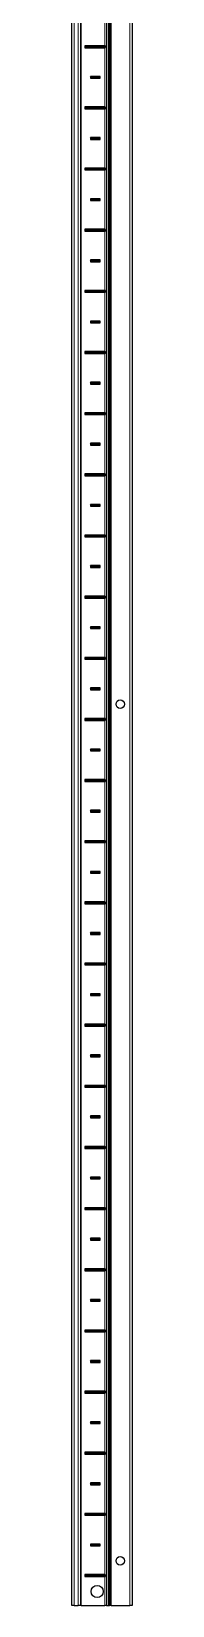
# Model space of a CAD drawing. Header units: millimetres. Extents: x -250 to 5625, y -2447 to 1592.
# Drawn here: x 1162 to 1212, y -1006 to 281 of the extents above; entities that cross this region are included whole.
import ezdxf

# ---------------------------------------------------------------- set-up
doc = ezdxf.new("R2010")
doc.units = ezdxf.units.MM

msp = doc.modelspace()

# ---------------------------------------------------------------- linework, layer by layer
at = {"color": 7, "linetype": 'Continuous', "lineweight": 25}
for p, q in [((1162.49, -1006.24), (1162.49, 1092.76)), ((1169.69, 1092.76), (1169.69, -1006.24)), ((1192.36, 1092.76), (1192.36, -1006.24)), ((1192.4, 1092.76), (1192.4, -1006.24)), ((1194.19, 1092.76), (1194.19, -1006.24)), ((1212.19, 1092.76), (1212.19, -1006.24)), ((1189.74, 269.01), (1173.34, 269.01)), ((1173.34, 269.01), (1173.34, 267.51)), ((1174.09, 268.26), (1173.34, 269.01)), ((1174.09, 268.26), (1173.34, 267.51)), ((1173.34, 267.51), (1189.74, 267.51)), ((1174.09, 268.26), (1189.59, 268.26)), ((1189.59, 268.26), (1190.23, 268.9)), ((1189.59, 268.26), (1190.23, 267.61)), ((1190.23, 267.61), (1190.23, 268.9)), ((1185.84, 244.01), (1177.84, 244.01)), ((1177.84, 244.01), (1177.84, 242.51)), ((1178.59, 243.26), (1177.84, 244.01)), ((1178.59, 243.26), (1177.84, 242.51)), ((1177.84, 242.51), (1185.84, 242.51)), ((1178.59, 243.26), (1185.09, 243.26)), ((1185.09, 243.26), (1185.84, 244.01)), ((1185.09, 243.26), (1185.84, 242.51)), ((1185.84, 242.51), (1185.84, 244.01)), ((1189.74, 219.01), (1173.34, 219.01)), ((1173.34, 219.01), (1173.34, 217.51)), ((1174.09, 218.26), (1173.34, 219.01)), ((1189.59, 218.26), (1190.23, 218.9)), ((1190.23, 217.61), (1190.23, 218.9)), ((1174.09, 218.26), (1173.34, 217.51)), ((1173.34, 217.51), (1189.74, 217.51)), ((1174.09, 218.26), (1189.59, 218.26)), ((1189.59, 218.26), (1190.23, 217.61)), ((1185.84, 194.01), (1177.84, 194.01)), ((1177.84, 194.01), (1177.84, 192.51)), ((1178.59, 193.26), (1177.84, 194.01)), ((1178.59, 193.26), (1177.84, 192.51)), ((1178.59, 193.26), (1185.09, 193.26)), ((1185.09, 193.26), (1185.84, 194.01)), ((1185.09, 193.26), (1185.84, 192.51)), ((1185.84, 192.51), (1185.84, 194.01)), ((1177.84, 192.51), (1185.84, 192.51)), ((1189.74, 169.01), (1173.34, 169.01)), ((1173.34, 169.01), (1173.34, 167.51)), ((1174.09, 168.26), (1173.34, 169.01)), ((1174.09, 168.26), (1173.34, 167.51)), ((1173.34, 167.51), (1189.74, 167.51)), ((1174.09, 168.26), (1189.59, 168.26)), ((1189.59, 168.26), (1190.23, 168.9)), ((1189.59, 168.26), (1190.23, 167.61)), ((1190.23, 167.61), (1190.23, 168.9)), ((1185.84, 144.01), (1177.84, 144.01)), ((1177.84, 144.01), (1177.84, 142.51)), ((1178.59, 143.26), (1177.84, 144.01)), ((1178.59, 143.26), (1177.84, 142.51)), ((1177.84, 142.51), (1185.84, 142.51)), ((1178.59, 143.26), (1185.09, 143.26)), ((1185.09, 143.26), (1185.84, 144.01)), ((1185.09, 143.26), (1185.84, 142.51)), ((1185.84, 142.51), (1185.84, 144.01)), ((1189.74, 119.01), (1173.34, 119.01)), ((1173.34, 119.01), (1173.34, 117.51)), ((1174.09, 118.26), (1173.34, 119.01)), ((1174.09, 118.26), (1173.34, 117.51)), ((1173.34, 117.51), (1189.74, 117.51)), ((1174.09, 118.26), (1189.59, 118.26)), ((1189.59, 118.26), (1190.23, 118.9)), ((1189.59, 118.26), (1190.23, 117.61)), ((1190.23, 117.61), (1190.23, 118.9)), ((1185.84, 94.01), (1177.84, 94.01)), ((1177.84, 94.01), (1177.84, 92.51)), ((1178.59, 93.26), (1177.84, 94.01)), ((1178.59, 93.26), (1177.84, 92.51)), ((1177.84, 92.51), (1185.84, 92.51)), ((1178.59, 93.26), (1185.09, 93.26)), ((1185.09, 93.26), (1185.84, 94.01)), ((1185.09, 93.26), (1185.84, 92.51)), ((1185.84, 92.51), (1185.84, 94.01)), ((1189.74, 69.01), (1173.34, 69.01)), ((1173.34, 69.01), (1173.34, 67.51)), ((1174.09, 68.26), (1173.34, 69.01)), ((1174.09, 68.26), (1173.34, 67.51)), ((1173.34, 67.51), (1189.74, 67.51)), ((1174.09, 68.26), (1189.59, 68.26)), ((1189.59, 68.26), (1190.23, 68.9)), ((1189.59, 68.26), (1190.23, 67.61)), ((1190.23, 67.61), (1190.23, 68.9)), ((1185.84, 44.01), (1177.84, 44.01)), ((1177.84, 44.01), (1177.84, 42.51)), ((1178.59, 43.26), (1177.84, 44.01)), ((1178.59, 43.26), (1177.84, 42.51)), ((1177.84, 42.51), (1185.84, 42.51)), ((1178.59, 43.26), (1185.09, 43.26)), ((1185.09, 43.26), (1185.84, 44.01)), ((1185.09, 43.26), (1185.84, 42.51)), ((1185.84, 42.51), (1185.84, 44.01)), ((1189.74, 19.01), (1173.34, 19.01)), ((1173.34, 19.01), (1173.34, 17.51)), ((1174.09, 18.26), (1173.34, 19.01)), ((1174.09, 18.26), (1173.34, 17.51)), ((1173.34, 17.51), (1189.74, 17.51)), ((1174.09, 18.26), (1189.59, 18.26)), ((1189.59, 18.26), (1190.23, 18.9)), ((1189.59, 18.26), (1190.23, 17.61)), ((1190.23, 17.61), (1190.23, 18.9)), ((1185.84, -5.99), (1177.84, -5.99)), ((1177.84, -5.99), (1177.84, -7.49)), ((1178.59, -6.74), (1177.84, -5.99)), ((1178.59, -6.74), (1177.84, -7.49)), ((1177.84, -7.49), (1185.84, -7.49)), ((1178.59, -6.74), (1185.09, -6.74)), ((1185.09, -6.74), (1185.84, -5.99)), ((1185.09, -6.74), (1185.84, -7.49)), ((1185.84, -7.49), (1185.84, -5.99)), ((1189.74, -30.99), (1173.34, -30.99)), ((1173.34, -30.99), (1173.34, -32.49)), ((1174.09, -31.74), (1173.34, -30.99)), ((1174.09, -31.74), (1173.34, -32.49)), ((1173.34, -32.49), (1189.74, -32.49)), ((1174.09, -31.74), (1189.59, -31.74)), ((1189.59, -31.74), (1190.23, -31.1)), ((1189.59, -31.74), (1190.23, -32.39)), ((1190.23, -32.39), (1190.23, -31.1)), ((1185.84, -55.99), (1177.84, -55.99)), ((1177.84, -55.99), (1177.84, -57.49)), ((1178.59, -56.74), (1177.84, -55.99)), ((1178.59, -56.74), (1177.84, -57.49)), ((1177.84, -57.49), (1185.84, -57.49)), ((1178.59, -56.74), (1185.09, -56.74)), ((1185.09, -56.74), (1185.84, -55.99)), ((1185.09, -56.74), (1185.84, -57.49)), ((1185.84, -57.49), (1185.84, -55.99)), ((1189.74, -80.99), (1173.34, -80.99)), ((1173.34, -80.99), (1173.34, -82.49)), ((1174.09, -81.74), (1173.34, -80.99)), ((1174.09, -81.74), (1173.34, -82.49)), ((1173.34, -82.49), (1189.74, -82.49)), ((1174.09, -81.74), (1189.59, -81.74)), ((1189.59, -81.74), (1190.23, -81.1)), ((1189.59, -81.74), (1190.23, -82.39)), ((1190.23, -82.39), (1190.23, -81.1)), ((1185.84, -105.99), (1177.84, -105.99)), ((1177.84, -105.99), (1177.84, -107.49)), ((1178.59, -106.74), (1177.84, -105.99)), ((1178.59, -106.74), (1177.84, -107.49)), ((1177.84, -107.49), (1185.84, -107.49)), ((1178.59, -106.74), (1185.09, -106.74)), ((1185.09, -106.74), (1185.84, -105.99)), ((1185.09, -106.74), (1185.84, -107.49)), ((1185.84, -107.49), (1185.84, -105.99)), ((1189.74, -130.99), (1173.34, -130.99)), ((1173.34, -130.99), (1173.34, -132.49)), ((1174.09, -131.74), (1173.34, -130.99)), ((1174.09, -131.74), (1173.34, -132.49)), ((1173.34, -132.49), (1189.74, -132.49)), ((1174.09, -131.74), (1189.59, -131.74)), ((1189.59, -131.74), (1190.23, -131.1)), ((1189.59, -131.74), (1190.23, -132.39)), ((1190.23, -132.39), (1190.23, -131.1)), ((1185.84, -155.99), (1177.84, -155.99)), ((1177.84, -155.99), (1177.84, -157.49)), ((1178.59, -156.74), (1177.84, -155.99)), ((1178.59, -156.74), (1177.84, -157.49)), ((1177.84, -157.49), (1185.84, -157.49)), ((1178.59, -156.74), (1185.09, -156.74)), ((1185.09, -156.74), (1185.84, -155.99)), ((1185.09, -156.74), (1185.84, -157.49)), ((1185.84, -157.49), (1185.84, -155.99)), ((1189.74, -180.99), (1173.34, -180.99)), ((1173.34, -180.99), (1173.34, -182.49)), ((1174.09, -181.74), (1173.34, -180.99)), ((1174.09, -181.74), (1173.34, -182.49)), ((1173.34, -182.49), (1189.74, -182.49)), ((1174.09, -181.74), (1189.59, -181.74)), ((1189.59, -181.74), (1190.23, -181.1)), ((1189.59, -181.74), (1190.23, -182.39)), ((1190.23, -182.39), (1190.23, -181.1)), ((1185.84, -205.99), (1177.84, -205.99)), ((1177.84, -205.99), (1177.84, -207.49)), ((1178.59, -206.74), (1177.84, -205.99)), ((1178.59, -206.74), (1177.84, -207.49)), ((1177.84, -207.49), (1185.84, -207.49)), ((1178.59, -206.74), (1185.09, -206.74)), ((1185.09, -206.74), (1185.84, -205.99)), ((1185.09, -206.74), (1185.84, -207.49)), ((1185.84, -207.49), (1185.84, -205.99)), ((1189.74, -230.99), (1173.34, -230.99)), ((1173.34, -230.99), (1173.34, -232.49)), ((1174.09, -231.74), (1173.34, -230.99)), ((1189.59, -231.74), (1190.23, -231.1)), ((1190.23, -232.39), (1190.23, -231.1)), ((1174.09, -231.74), (1173.34, -232.49)), ((1173.34, -232.49), (1189.74, -232.49)), ((1174.09, -231.74), (1189.59, -231.74)), ((1189.59, -231.74), (1190.23, -232.39)), ((1185.84, -255.99), (1177.84, -255.99)), ((1177.84, -255.99), (1177.84, -257.49)), ((1178.59, -256.74), (1177.84, -255.99)), ((1178.59, -256.74), (1177.84, -257.49)), ((1178.59, -256.74), (1185.09, -256.74)), ((1185.09, -256.74), (1185.84, -255.99)), ((1185.09, -256.74), (1185.84, -257.49)), ((1185.84, -257.49), (1185.84, -255.99)), ((1177.84, -257.49), (1185.84, -257.49)), ((1189.74, -280.99), (1173.34, -280.99)), ((1173.34, -280.99), (1173.34, -282.49)), ((1174.09, -281.74), (1173.34, -280.99)), ((1174.09, -281.74), (1173.34, -282.49)), ((1173.34, -282.49), (1189.74, -282.49)), ((1174.09, -281.74), (1189.59, -281.74)), ((1189.59, -281.74), (1190.23, -281.1)), ((1189.59, -281.74), (1190.23, -282.39)), ((1190.23, -282.39), (1190.23, -281.1)), ((1185.84, -305.99), (1177.84, -305.99)), ((1177.84, -305.99), (1177.84, -307.49)), ((1178.59, -306.74), (1177.84, -305.99)), ((1178.59, -306.74), (1177.84, -307.49)), ((1177.84, -307.49), (1185.84, -307.49)), ((1178.59, -306.74), (1185.09, -306.74)), ((1185.09, -306.74), (1185.84, -305.99)), ((1185.09, -306.74), (1185.84, -307.49)), ((1185.84, -307.49), (1185.84, -305.99)), ((1189.74, -330.99), (1173.34, -330.99)), ((1173.34, -330.99), (1173.34, -332.49)), ((1174.09, -331.74), (1173.34, -330.99)), ((1174.09, -331.74), (1173.34, -332.49)), ((1173.34, -332.49), (1189.74, -332.49)), ((1174.09, -331.74), (1189.59, -331.74)), ((1189.59, -331.74), (1190.23, -331.1)), ((1189.59, -331.74), (1190.23, -332.39)), ((1190.23, -332.39), (1190.23, -331.1)), ((1185.84, -355.99), (1177.84, -355.99)), ((1177.84, -355.99), (1177.84, -357.49)), ((1178.59, -356.74), (1177.84, -355.99)), ((1178.59, -356.74), (1177.84, -357.49)), ((1177.84, -357.49), (1185.84, -357.49)), ((1178.59, -356.74), (1185.09, -356.74)), ((1185.09, -356.74), (1185.84, -355.99)), ((1185.09, -356.74), (1185.84, -357.49)), ((1185.84, -357.49), (1185.84, -355.99)), ((1189.74, -380.99), (1173.34, -380.99)), ((1173.34, -380.99), (1173.34, -382.49)), ((1174.09, -381.74), (1173.34, -380.99)), ((1174.09, -381.74), (1173.34, -382.49)), ((1173.34, -382.49), (1189.74, -382.49)), ((1174.09, -381.74), (1189.59, -381.74)), ((1189.59, -381.74), (1190.23, -381.1)), ((1189.59, -381.74), (1190.23, -382.39)), ((1190.23, -382.39), (1190.23, -381.1)), ((1185.84, -405.99), (1177.84, -405.99)), ((1177.84, -405.99), (1177.84, -407.49)), ((1178.59, -406.74), (1177.84, -405.99)), ((1178.59, -406.74), (1177.84, -407.49)), ((1177.84, -407.49), (1185.84, -407.49)), ((1178.59, -406.74), (1185.09, -406.74)), ((1185.09, -406.74), (1185.84, -405.99)), ((1185.09, -406.74), (1185.84, -407.49)), ((1185.84, -407.49), (1185.84, -405.99)), ((1189.74, -430.99), (1173.34, -430.99)), ((1173.34, -430.99), (1173.34, -432.49)), ((1174.09, -431.74), (1173.34, -430.99)), ((1174.09, -431.74), (1173.34, -432.49)), ((1173.34, -432.49), (1189.74, -432.49)), ((1174.09, -431.74), (1189.59, -431.74)), ((1189.59, -431.74), (1190.23, -431.1)), ((1189.59, -431.74), (1190.23, -432.39)), ((1190.23, -432.39), (1190.23, -431.1)), ((1185.84, -455.99), (1177.84, -455.99)), ((1177.84, -455.99), (1177.84, -457.49)), ((1178.59, -456.74), (1177.84, -455.99)), ((1178.59, -456.74), (1177.84, -457.49)), ((1177.84, -457.49), (1185.84, -457.49)), ((1178.59, -456.74), (1185.09, -456.74)), ((1185.09, -456.74), (1185.84, -455.99)), ((1185.09, -456.74), (1185.84, -457.49)), ((1185.84, -457.49), (1185.84, -455.99)), ((1189.74, -480.99), (1173.34, -480.99)), ((1173.34, -480.99), (1173.34, -482.49)), ((1174.09, -481.74), (1173.34, -480.99)), ((1174.09, -481.74), (1173.34, -482.49)), ((1173.34, -482.49), (1189.74, -482.49)), ((1174.09, -481.74), (1189.59, -481.74)), ((1189.59, -481.74), (1190.23, -481.1)), ((1189.59, -481.74), (1190.23, -482.39)), ((1190.23, -482.39), (1190.23, -481.1)), ((1185.84, -505.99), (1177.84, -505.99)), ((1177.84, -505.99), (1177.84, -507.49)), ((1178.59, -506.74), (1177.84, -505.99)), ((1178.59, -506.74), (1177.84, -507.49)), ((1177.84, -507.49), (1185.84, -507.49)), ((1178.59, -506.74), (1185.09, -506.74)), ((1185.09, -506.74), (1185.84, -505.99)), ((1185.09, -506.74), (1185.84, -507.49)), ((1185.84, -507.49), (1185.84, -505.99)), ((1189.74, -530.99), (1173.34, -530.99)), ((1173.34, -530.99), (1173.34, -532.49)), ((1174.09, -531.74), (1173.34, -530.99)), ((1174.09, -531.74), (1173.34, -532.49)), ((1173.34, -532.49), (1189.74, -532.49)), ((1174.09, -531.74), (1189.59, -531.74)), ((1189.59, -531.74), (1190.23, -531.1)), ((1189.59, -531.74), (1190.23, -532.39)), ((1190.23, -532.39), (1190.23, -531.1)), ((1185.84, -555.99), (1177.84, -555.99)), ((1177.84, -555.99), (1177.84, -557.49)), ((1178.59, -556.74), (1177.84, -555.99)), ((1178.59, -556.74), (1177.84, -557.49)), ((1177.84, -557.49), (1185.84, -557.49)), ((1178.59, -556.74), (1185.09, -556.74)), ((1185.09, -556.74), (1185.84, -555.99)), ((1185.09, -556.74), (1185.84, -557.49)), ((1185.84, -557.49), (1185.84, -555.99)), ((1189.74, -580.99), (1173.34, -580.99)), ((1173.34, -580.99), (1173.34, -582.49)), ((1174.09, -581.74), (1173.34, -580.99)), ((1174.09, -581.74), (1173.34, -582.49)), ((1173.34, -582.49), (1189.74, -582.49)), ((1174.09, -581.74), (1189.59, -581.74)), ((1189.59, -581.74), (1190.23, -581.1)), ((1189.59, -581.74), (1190.23, -582.39)), ((1190.23, -582.39), (1190.23, -581.1)), ((1185.84, -605.99), (1177.84, -605.99)), ((1177.84, -605.99), (1177.84, -607.49)), ((1178.59, -606.74), (1177.84, -605.99)), ((1178.59, -606.74), (1177.84, -607.49)), ((1177.84, -607.49), (1185.84, -607.49)), ((1178.59, -606.74), (1185.09, -606.74)), ((1185.09, -606.74), (1185.84, -605.99)), ((1185.09, -606.74), (1185.84, -607.49)), ((1185.84, -607.49), (1185.84, -605.99)), ((1189.74, -630.99), (1173.34, -630.99)), ((1173.34, -630.99), (1173.34, -632.49)), ((1174.09, -631.74), (1173.34, -630.99)), ((1174.09, -631.74), (1173.34, -632.49)), ((1173.34, -632.49), (1189.74, -632.49)), ((1174.09, -631.74), (1189.59, -631.74)), ((1189.59, -631.74), (1190.23, -631.1)), ((1189.59, -631.74), (1190.23, -632.39)), ((1190.23, -632.39), (1190.23, -631.1)), ((1185.84, -655.99), (1177.84, -655.99)), ((1177.84, -655.99), (1177.84, -657.49)), ((1178.59, -656.74), (1177.84, -655.99)), ((1185.09, -656.74), (1185.84, -655.99)), ((1185.84, -657.49), (1185.84, -655.99)), ((1178.59, -656.74), (1177.84, -657.49)), ((1177.84, -657.49), (1185.84, -657.49)), ((1178.59, -656.74), (1185.09, -656.74)), ((1185.09, -656.74), (1185.84, -657.49)), ((1189.74, -680.99), (1173.34, -680.99)), ((1173.34, -680.99), (1173.34, -682.49)), ((1174.09, -681.74), (1173.34, -680.99)), ((1174.09, -681.74), (1173.34, -682.49)), ((1174.09, -681.74), (1189.59, -681.74)), ((1189.59, -681.74), (1190.23, -681.1)), ((1189.59, -681.74), (1190.23, -682.39)), ((1190.23, -682.39), (1190.23, -681.1)), ((1173.34, -682.49), (1189.74, -682.49)), ((1185.84, -705.99), (1177.84, -705.99)), ((1177.84, -705.99), (1177.84, -707.49)), ((1178.59, -706.74), (1177.84, -705.99)), ((1178.59, -706.74), (1177.84, -707.49)), ((1177.84, -707.49), (1185.84, -707.49)), ((1178.59, -706.74), (1185.09, -706.74)), ((1185.09, -706.74), (1185.84, -705.99)), ((1185.09, -706.74), (1185.84, -707.49)), ((1185.84, -707.49), (1185.84, -705.99)), ((1189.74, -730.99), (1173.34, -730.99)), ((1173.34, -730.99), (1173.34, -732.49)), ((1174.09, -731.74), (1173.34, -730.99)), ((1174.09, -731.74), (1173.34, -732.49)), ((1173.34, -732.49), (1189.74, -732.49)), ((1174.09, -731.74), (1189.59, -731.74)), ((1189.59, -731.74), (1190.23, -731.1)), ((1189.59, -731.74), (1190.23, -732.39)), ((1190.23, -732.39), (1190.23, -731.1)), ((1185.84, -755.99), (1177.84, -755.99)), ((1177.84, -755.99), (1177.84, -757.49)), ((1178.59, -756.74), (1177.84, -755.99)), ((1178.59, -756.74), (1177.84, -757.49)), ((1177.84, -757.49), (1185.84, -757.49)), ((1178.59, -756.74), (1185.09, -756.74)), ((1185.09, -756.74), (1185.84, -755.99)), ((1185.09, -756.74), (1185.84, -757.49)), ((1185.84, -757.49), (1185.84, -755.99)), ((1189.74, -780.99), (1173.34, -780.99)), ((1173.34, -780.99), (1173.34, -782.49)), ((1174.09, -781.74), (1173.34, -780.99)), ((1174.09, -781.74), (1173.34, -782.49)), ((1173.34, -782.49), (1189.74, -782.49)), ((1174.09, -781.74), (1189.59, -781.74)), ((1189.59, -781.74), (1190.23, -781.1)), ((1189.59, -781.74), (1190.23, -782.39)), ((1190.23, -782.39), (1190.23, -781.1)), ((1185.84, -805.99), (1177.84, -805.99)), ((1177.84, -805.99), (1177.84, -807.49)), ((1178.59, -806.74), (1177.84, -805.99)), ((1178.59, -806.74), (1177.84, -807.49)), ((1177.84, -807.49), (1185.84, -807.49)), ((1178.59, -806.74), (1185.09, -806.74)), ((1185.09, -806.74), (1185.84, -805.99)), ((1185.09, -806.74), (1185.84, -807.49)), ((1185.84, -807.49), (1185.84, -805.99)), ((1189.74, -830.99), (1173.34, -830.99)), ((1173.34, -830.99), (1173.34, -832.49)), ((1174.09, -831.74), (1173.34, -830.99)), ((1174.09, -831.74), (1173.34, -832.49)), ((1173.34, -832.49), (1189.74, -832.49)), ((1174.09, -831.74), (1189.59, -831.74)), ((1189.59, -831.74), (1190.23, -831.1)), ((1189.59, -831.74), (1190.23, -832.39)), ((1190.23, -832.39), (1190.23, -831.1)), ((1185.84, -855.99), (1177.84, -855.99)), ((1177.84, -855.99), (1177.84, -857.49)), ((1178.59, -856.74), (1177.84, -855.99)), ((1178.59, -856.74), (1177.84, -857.49)), ((1177.84, -857.49), (1185.84, -857.49)), ((1178.59, -856.74), (1185.09, -856.74)), ((1185.09, -856.74), (1185.84, -855.99)), ((1185.09, -856.74), (1185.84, -857.49)), ((1185.84, -857.49), (1185.84, -855.99)), ((1189.74, -880.99), (1173.34, -880.99)), ((1173.34, -880.99), (1173.34, -882.49)), ((1174.09, -881.74), (1173.34, -880.99)), ((1174.09, -881.74), (1173.34, -882.49)), ((1173.34, -882.49), (1189.74, -882.49)), ((1174.09, -881.74), (1189.59, -881.74)), ((1189.59, -881.74), (1190.23, -881.1)), ((1189.59, -881.74), (1190.23, -882.39)), ((1190.23, -882.39), (1190.23, -881.1)), ((1177.84, -905.99), (1177.84, -907.49)), ((1185.84, -905.99), (1177.84, -905.99)), ((1178.59, -906.74), (1177.84, -905.99)), ((1178.59, -906.74), (1177.84, -907.49)), ((1177.84, -907.49), (1185.84, -907.49)), ((1178.59, -906.74), (1185.09, -906.74)), ((1185.09, -906.74), (1185.84, -905.99)), ((1185.09, -906.74), (1185.84, -907.49)), ((1185.84, -907.49), (1185.84, -905.99)), ((1189.74, -930.99), (1173.34, -930.99)), ((1173.34, -930.99), (1173.34, -932.49)), ((1174.09, -931.74), (1173.34, -930.99)), ((1174.09, -931.74), (1173.34, -932.49)), ((1173.34, -932.49), (1189.74, -932.49)), ((1174.09, -931.74), (1189.59, -931.74)), ((1189.59, -931.74), (1190.23, -931.1)), ((1189.59, -931.74), (1190.23, -932.39)), ((1190.23, -932.39), (1190.23, -931.1)), ((1177.84, -955.99), (1177.84, -957.49)), ((1185.84, -955.99), (1177.84, -955.99)), ((1178.59, -956.74), (1177.84, -955.99)), ((1178.59, -956.74), (1177.84, -957.49)), ((1177.84, -957.49), (1185.84, -957.49)), ((1178.59, -956.74), (1185.09, -956.74)), ((1185.09, -956.74), (1185.84, -955.99)), ((1185.09, -956.74), (1185.84, -957.49)), ((1185.84, -957.49), (1185.84, -955.99)), ((1189.74, -980.99), (1173.34, -980.99)), ((1173.34, -980.99), (1173.34, -982.49)), ((1174.09, -981.74), (1173.34, -980.99)), ((1174.09, -981.74), (1173.34, -982.49)), ((1173.34, -982.49), (1189.74, -982.49)), ((1174.09, -981.74), (1189.59, -981.74)), ((1189.59, -981.74), (1190.23, -981.1)), ((1189.59, -981.74), (1190.23, -982.39)), ((1190.23, -982.39), (1190.23, -981.1)), ((1164.49, -1006.24), (1162.49, -1006.24)), ((1164.49, -1006.24), (1167.69, -1006.24)), ((1169.69, -1006.24), (1167.69, -1006.24)), ((1170.34, -1006.24), (1169.69, -1006.24)), ((1170.34, -1006.24), (1189.74, -1006.24)), ((1191.16, -1006.24), (1189.74, -1006.24)), ((1191.16, -1006.24), (1192.36, -1006.24)), ((1192.36, -1006.24), (1192.4, -1006.24)), ((1192.4, -1006.24), (1193.6, -1006.24)), ((1194.19, -1006.24), (1193.6, -1006.24)), ((1194.84, -1006.24), (1194.19, -1006.24)), ((1194.84, -1006.24), (1210.19, -1006.24)), ((1212.19, -1006.24), (1210.19, -1006.24))]:
    msp.add_line(p, q, dxfattribs=at)
at = {"color": 8, "linetype": 'Continuous', "lineweight": 18}
for p, q in [((1164.49, 1092.76), (1164.49, -1006.24)), ((1167.69, -1006.24), (1167.69, 1092.76)), ((1170.34, 1092.76), (1170.34, -1006.24)), ((1191.16, 1092.76), (1191.16, -1006.24)), ((1193.6, -1006.24), (1193.6, 1092.76)), ((1194.84, 1092.76), (1194.84, -1006.24)), ((1210.19, -1006.24), (1210.19, 1092.76)), ((1189.74, 269.01), (1189.74, 317.51)), ((1189.74, 219.01), (1189.74, 267.51)), ((1189.74, 169.01), (1189.74, 217.51)), ((1189.74, 119.01), (1189.74, 167.51)), ((1189.74, 69.01), (1189.74, 117.51)), ((1189.74, 19.01), (1189.74, 67.51)), ((1189.74, -30.99), (1189.74, 17.51)), ((1189.74, -80.99), (1189.74, -32.49)), ((1189.74, -130.99), (1189.74, -82.49)), ((1189.74, -180.99), (1189.74, -132.49)), ((1189.74, -230.99), (1189.74, -182.49)), ((1189.74, -280.99), (1189.74, -232.49)), ((1189.74, -330.99), (1189.74, -282.49)), ((1189.74, -380.99), (1189.74, -332.49)), ((1189.74, -430.99), (1189.74, -382.49)), ((1189.74, -480.99), (1189.74, -432.49)), ((1189.74, -530.99), (1189.74, -482.49)), ((1189.74, -580.99), (1189.74, -532.49)), ((1189.74, -630.99), (1189.74, -582.49)), ((1189.74, -680.99), (1189.74, -632.49)), ((1189.74, -730.99), (1189.74, -682.49)), ((1189.74, -780.99), (1189.74, -732.49)), ((1189.74, -830.99), (1189.74, -782.49)), ((1189.74, -880.99), (1189.74, -832.49)), ((1189.74, -930.99), (1189.74, -882.49)), ((1189.74, -980.99), (1189.74, -932.49)), ((1189.74, -1006.24), (1189.74, -982.49))]:
    msp.add_line(p, q, dxfattribs=at)
at = {"color": 7, "linetype": 'Continuous', "lineweight": 25}
for centre, radius in [((1202.34, -269.24), 3.5), ((1202.34, -969.74), 3.5), ((1183.34, -994.74), 5)]:
    msp.add_circle(centre, radius, dxfattribs=at)
for centre, start_param, end_param in [((1189.74, 265.54), 6.0349159, 6.2831853), ((1189.74, 270.97), 3.1415927, 3.389862), ((1189.74, 215.54), 6.0349159, 6.2831853), ((1189.74, 220.97), 3.1415927, 3.389862), ((1189.74, 165.54), 6.0349159, 6.2831853), ((1189.74, 170.97), 3.1415927, 3.389862), ((1189.74, 115.54), 6.0349159, 6.2831853), ((1189.74, 120.97), 3.1415927, 3.389862), ((1189.74, 65.54), 6.0349159, 6.2831853), ((1189.74, 70.97), 3.1415927, 3.389862), ((1189.74, 15.54), 6.0349159, 6.2831853), ((1189.74, 20.97), 3.1415927, 3.389862), ((1189.74, -34.46), 6.0349159, 6.2831853), ((1189.74, -29.03), 3.1415927, 3.389862), ((1189.74, -84.46), 6.0349159, 6.2831853), ((1189.74, -79.03), 3.1415927, 3.389862), ((1189.74, -134.46), 6.0349159, 6.2831853), ((1189.74, -129.03), 3.1415927, 3.389862), ((1189.74, -184.46), 6.0349159, 6.2831853), ((1189.74, -179.03), 3.1415927, 3.389862), ((1189.74, -234.46), 6.0349159, 6.2831853), ((1189.74, -229.03), 3.1415927, 3.389862), ((1189.74, -284.46), 6.0349159, 6.2831853), ((1189.74, -279.03), 3.1415927, 3.389862), ((1189.74, -334.46), 6.0349159, 6.2831853), ((1189.74, -329.03), 3.1415927, 3.389862), ((1189.74, -384.46), 6.0349159, 6.2831853), ((1189.74, -379.03), 3.1415927, 3.389862), ((1189.74, -434.46), 6.0349159, 6.2831853), ((1189.74, -429.03), 3.1415927, 3.389862), ((1189.74, -484.46), 6.0349159, 6.2831853), ((1189.74, -479.03), 3.1415927, 3.389862), ((1189.74, -534.46), 6.0349159, 6.2831853), ((1189.74, -529.03), 3.1415927, 3.389862), ((1189.74, -584.46), 6.0349159, 6.2831853), ((1189.74, -579.03), 3.1415927, 3.389862), ((1189.74, -634.46), 6.0349159, 6.2831853), ((1189.74, -629.03), 3.1415927, 3.389862), ((1189.74, -684.46), 6.0349159, 6.2831853), ((1189.74, -679.03), 3.1415927, 3.389862), ((1189.74, -734.46), 6.0349159, 6.2831853), ((1189.74, -729.03), 3.1415927, 3.389862), ((1189.74, -784.46), 6.0349159, 6.2831853), ((1189.74, -779.03), 3.1415927, 3.389862), ((1189.74, -834.46), 6.0349159, 6.2831853), ((1189.74, -829.03), 3.1415927, 3.389862), ((1189.74, -884.46), 6.0349159, 6.2831853), ((1189.74, -879.03), 3.1415927, 3.389862), ((1189.74, -934.46), 6.0349159, 6.2831853), ((1189.74, -929.03), 3.1415927, 3.389862), ((1189.74, -984.46), 6.0349159, 6.2831853), ((1189.74, -979.03), 3.1415927, 3.389862)]:
    msp.add_ellipse(centre, major_axis=(0, 3.46), ratio=0.5773503, start_param=start_param, end_param=end_param, dxfattribs=at)

doc.saveas('drawing.dxf')
